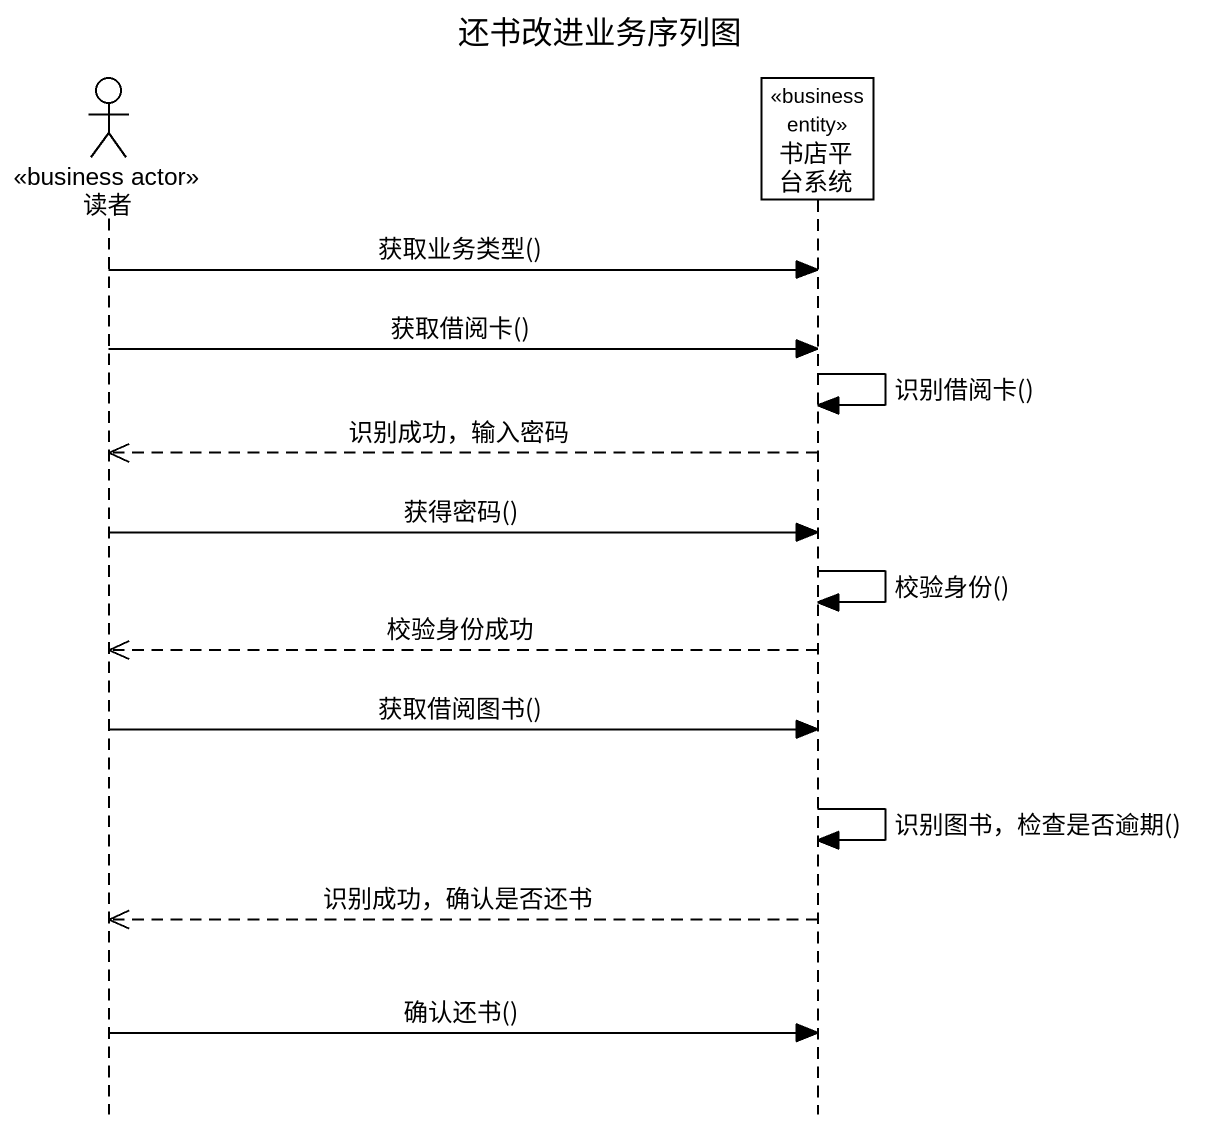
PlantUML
@startuml
title 还书改进业务序列图
hide footbox
actor 读者 <<business actor>>
participant 书店平台系统 <<business entity>>

读者 -> 书店平台系统 : 获取业务类型()
读者 -> 书店平台系统 : 获取借阅卡()
书店平台系统 -> 书店平台系统 : 识别借阅卡()
书店平台系统 -->> 读者 : 识别成功，输入密码
读者 -> 书店平台系统 : 获得密码()
书店平台系统 -> 书店平台系统 : 校验身份()
书店平台系统 -->> 读者 : 校验身份成功
读者 -> 书店平台系统 : 获取借阅图书()
书店平台系统 -> 书店平台系统 : 识别图书，检查是否逾期()
书店平台系统 -->> 读者 : 识别成功，确认是否还书
读者 -> 书店平台系统 : 确认还书()
@enduml
